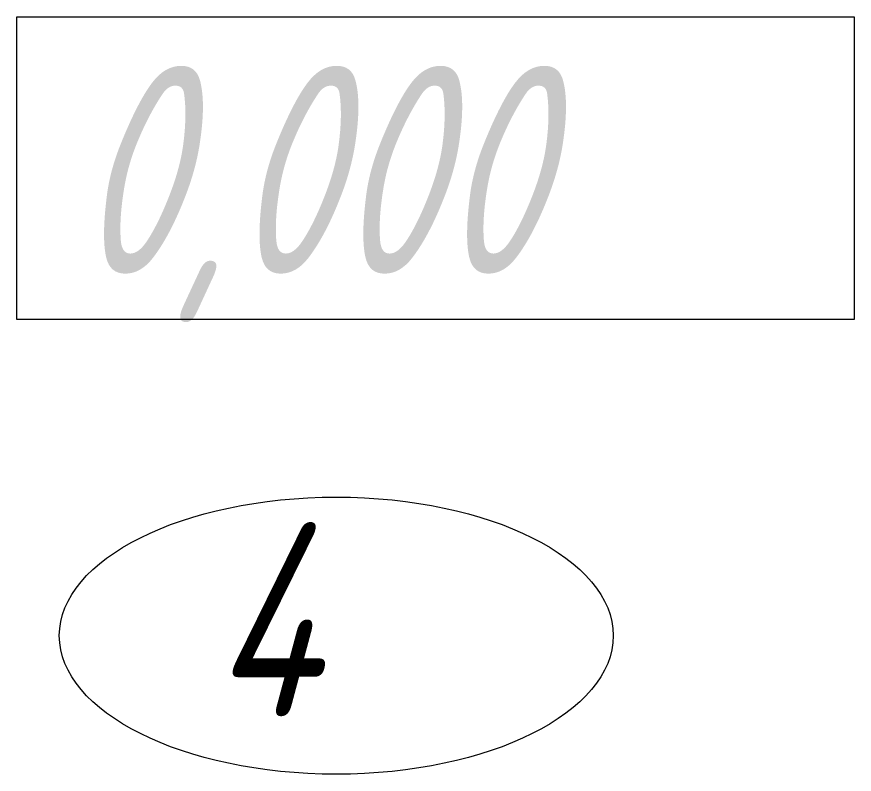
# Model space of a CAD drawing. Header units: millimetres. Extents: x 1663 to 6300, y 431 to 1491.
# Drawn here: x 5088.54 to 5106.1, y 1294.68 to 1310.56 of the extents above; entities that cross this region are included whole.
import ezdxf

# ---------------------------------------------------------------- set-up
doc = ezdxf.new("R2010")
doc.units = ezdxf.units.MM
doc.layers.add('Линия связи (Вновь)', color=3, linetype='Continuous', lineweight=60)
doc.layers.add('Строительный', color=251, linetype='Continuous', lineweight=13)
doc.styles.add('Simplex', font='simplex.shx', dxfattribs={"width": 0.7, "oblique": 15})

# ---------------------------------------------------------------- blocks, each defined once
blk = doc.blocks.new('A$C178B2837')
at = {"layer": 'Строительный', "ltscale": 100}
for p, q in [((559.648, 357.671), (571.742, 357.671)), ((559.648, 353.3), (559.648, 357.671)), ((571.742, 357.671), (571.742, 353.3)), ((571.742, 353.3), (559.648, 353.3))]:
    blk.add_line(p, q, dxfattribs=at)
blk.add_ellipse((564.263, 348.736), major_axis=(-4, 0), ratio=0.5, dxfattribs=at)
at = {"layer": 'Строительный', "ltscale": 100, "style": 'Simplex', "oblique": 15, "width": 0.7}
for s, height, p in [('0,000', 3, (560.466, 353.962)), ('4', 2.8, (562.442, 347.567))]:
    blk.add_text(s, height=height, dxfattribs=at).set_placement(p)

msp = doc.modelspace()

# ---------------------------------------------------------------- block references
at = {"layer": 'Линия связи (Вновь)', "xscale": 1.452, "yscale": 1.452, "zscale": 1.452}
msp.add_blockref('A$C178B2837', (4275.927, 791.224), dxfattribs=at)

doc.saveas('drawing.dxf')
